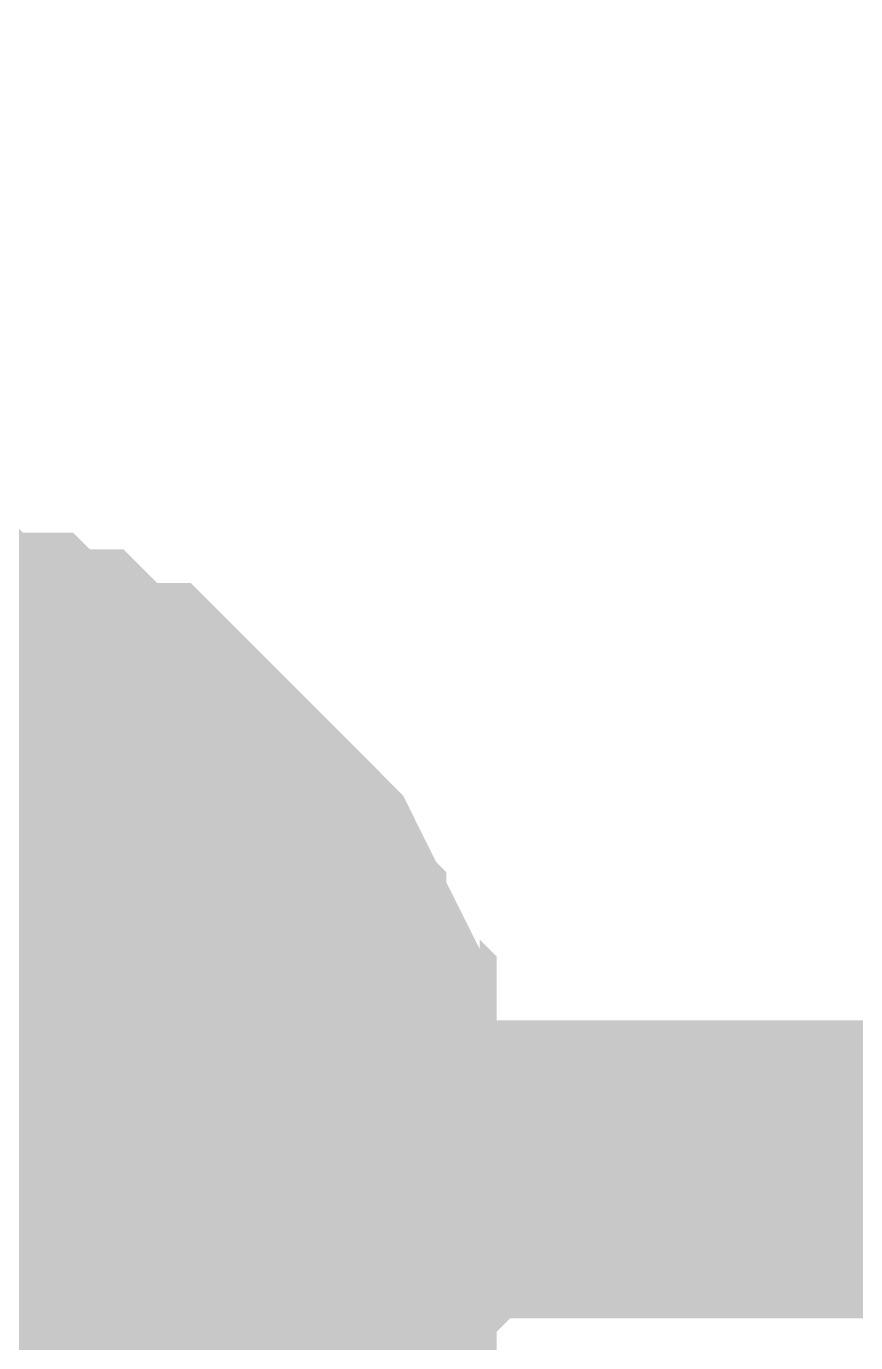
# Model space of a CAD drawing. Header units: inches. Extents: x 0 to 9.5, y -0.01 to 7.51.
# Drawn here: x 5.7064 to 5.7393, y 2.2929 to 2.3451 of the extents above; entities that cross this region are included whole.
import ezdxf

# ---------------------------------------------------------------- set-up
doc = ezdxf.new("R2010")
doc.units = ezdxf.units.IN
doc.header["$MEASUREMENT"] = 0
doc.layers.add('Sheet', color=255, linetype='Continuous')

msp = doc.modelspace()

# ---------------------------------------------------------------- linework, layer by layer
at = {"layer": 'Sheet'}
for points in [[(5.299818, 2.39968, 0.0118, 0.0118, 0), (5.299818, 2.299805, 0.0118, 0.0118, 0), (5.699867, 2.299805, 0.0118, 0.0118, 0), (6.499965, 2.299805, 0.0118, 0.0118, 0), (6.699657, 2.299805, 0.0118, 0.0118, 0), (7.899138, 2.299805, 0.0118, 0.0118, 0), (8.299187, 2.299805, 0.0118, 0.0118, 0), (8.299187, 2.39968, 0.0118, 0.0118, 0)], [(5.699867, 2.31978, 0.0118, 0.0118, 0), (5.701198, 2.31978, 0.0118, 0.0118, 0), (5.701864, 2.31978, 0.0118, 0.0118, 0), (5.703195, 2.31978, 0.0118, 0.0118, 0), (5.703861, 2.319114, 0.0118, 0.0118, 0), (5.705192, 2.319114, 0.0118, 0.0118, 0), (5.705858, 2.319114, 0.0118, 0.0118, 0), (5.706523, 2.318448, 0.0118, 0.0118, 0), (5.707855, 2.318448, 0.0118, 0.0118, 0), (5.70852, 2.317782, 0.0118, 0.0118, 0), (5.709186, 2.317116, 0.0118, 0.0118, 0), (5.710517, 2.317116, 0.0118, 0.0118, 0), (5.711183, 2.316451, 0.0118, 0.0118, 0), (5.711848, 2.315785, 0.0118, 0.0118, 0), (5.712514, 2.315119, 0.0118, 0.0118, 0), (5.71318, 2.314453, 0.0118, 0.0118, 0), (5.713845, 2.313787, 0.0118, 0.0118, 0), (5.714511, 2.313121, 0.0118, 0.0118, 0), (5.715177, 2.312456, 0.0118, 0.0118, 0), (5.715842, 2.31179, 0.0118, 0.0118, 0), (5.716508, 2.311124, 0.0118, 0.0118, 0), (5.717173, 2.309792, 0.0118, 0.0118, 0), (5.717173, 2.309126, 0.0118, 0.0118, 0), (5.717839, 2.308461, 0.0118, 0.0118, 0), (5.718505, 2.307129, 0.0118, 0.0118, 0), (5.718505, 2.306463, 0.0118, 0.0118, 0), (5.71917, 2.305797, 0.0118, 0.0118, 0), (5.71917, 2.304466, 0.0118, 0.0118, 0), (5.71917, 2.3038, 0.0118, 0.0118, 0), (5.719836, 2.302468, 0.0118, 0.0118, 0), (5.719836, 2.301802, 0.0118, 0.0118, 0), (5.719836, 2.300471, 0.0118, 0.0118, 0), (5.719836, 2.299805, 0.0118, 0.0118, 0)], [(5.699867, 2.31978, 0.0118, 0.0118, 0), (5.701198, 2.31978, 0.0118, 0.0118, 0), (5.701864, 2.31978, 0.0118, 0.0118, 0), (5.703195, 2.31978, 0.0118, 0.0118, 0), (5.703861, 2.319114, 0.0118, 0.0118, 0), (5.705192, 2.319114, 0.0118, 0.0118, 0), (5.705858, 2.319114, 0.0118, 0.0118, 0), (5.706523, 2.318448, 0.0118, 0.0118, 0), (5.707855, 2.318448, 0.0118, 0.0118, 0), (5.70852, 2.317782, 0.0118, 0.0118, 0), (5.709186, 2.317116, 0.0118, 0.0118, 0), (5.710517, 2.317116, 0.0118, 0.0118, 0), (5.711183, 2.316451, 0.0118, 0.0118, 0), (5.711848, 2.315785, 0.0118, 0.0118, 0), (5.712514, 2.315119, 0.0118, 0.0118, 0), (5.71318, 2.314453, 0.0118, 0.0118, 0), (5.713845, 2.313787, 0.0118, 0.0118, 0), (5.714511, 2.313121, 0.0118, 0.0118, 0), (5.715177, 2.312456, 0.0118, 0.0118, 0), (5.715842, 2.31179, 0.0118, 0.0118, 0), (5.716508, 2.311124, 0.0118, 0.0118, 0), (5.717173, 2.309792, 0.0118, 0.0118, 0), (5.717173, 2.309126, 0.0118, 0.0118, 0), (5.717839, 2.308461, 0.0118, 0.0118, 0), (5.718505, 2.307129, 0.0118, 0.0118, 0), (5.718505, 2.306463, 0.0118, 0.0118, 0), (5.71917, 2.305797, 0.0118, 0.0118, 0), (5.71917, 2.304466, 0.0118, 0.0118, 0), (5.71917, 2.3038, 0.0118, 0.0118, 0), (5.719836, 2.302468, 0.0118, 0.0118, 0), (5.719836, 2.301802, 0.0118, 0.0118, 0), (5.719836, 2.300471, 0.0118, 0.0118, 0), (5.719836, 2.299805, 0.0118, 0.0118, 0)], [(5.699867, 2.31978, 0.0118, 0.0118, 0), (5.701198, 2.31978, 0.0118, 0.0118, 0), (5.701864, 2.31978, 0.0118, 0.0118, 0), (5.703195, 2.31978, 0.0118, 0.0118, 0), (5.703861, 2.319114, 0.0118, 0.0118, 0), (5.705192, 2.319114, 0.0118, 0.0118, 0), (5.705858, 2.319114, 0.0118, 0.0118, 0), (5.706523, 2.318448, 0.0118, 0.0118, 0), (5.707855, 2.318448, 0.0118, 0.0118, 0), (5.70852, 2.317782, 0.0118, 0.0118, 0), (5.709186, 2.317116, 0.0118, 0.0118, 0), (5.710517, 2.317116, 0.0118, 0.0118, 0), (5.711183, 2.316451, 0.0118, 0.0118, 0), (5.711848, 2.315785, 0.0118, 0.0118, 0), (5.712514, 2.315119, 0.0118, 0.0118, 0), (5.71318, 2.314453, 0.0118, 0.0118, 0), (5.713845, 2.313787, 0.0118, 0.0118, 0), (5.714511, 2.313121, 0.0118, 0.0118, 0), (5.715177, 2.312456, 0.0118, 0.0118, 0), (5.715842, 2.31179, 0.0118, 0.0118, 0), (5.716508, 2.311124, 0.0118, 0.0118, 0), (5.717173, 2.309792, 0.0118, 0.0118, 0), (5.717173, 2.309126, 0.0118, 0.0118, 0), (5.717839, 2.308461, 0.0118, 0.0118, 0), (5.718505, 2.307129, 0.0118, 0.0118, 0), (5.718505, 2.306463, 0.0118, 0.0118, 0), (5.71917, 2.305797, 0.0118, 0.0118, 0), (5.71917, 2.304466, 0.0118, 0.0118, 0), (5.71917, 2.3038, 0.0118, 0.0118, 0), (5.719836, 2.302468, 0.0118, 0.0118, 0), (5.719836, 2.301802, 0.0118, 0.0118, 0), (5.719836, 2.300471, 0.0118, 0.0118, 0), (5.719836, 2.299805, 0.0118, 0.0118, 0)], [(5.699867, 2.31978, 0.0118, 0.0118, 0), (5.701198, 2.31978, 0.0118, 0.0118, 0), (5.701864, 2.31978, 0.0118, 0.0118, 0), (5.703195, 2.31978, 0.0118, 0.0118, 0), (5.703861, 2.319114, 0.0118, 0.0118, 0), (5.705192, 2.319114, 0.0118, 0.0118, 0), (5.705858, 2.319114, 0.0118, 0.0118, 0), (5.706523, 2.318448, 0.0118, 0.0118, 0), (5.707855, 2.318448, 0.0118, 0.0118, 0), (5.70852, 2.317782, 0.0118, 0.0118, 0), (5.709186, 2.317116, 0.0118, 0.0118, 0), (5.710517, 2.317116, 0.0118, 0.0118, 0), (5.711183, 2.316451, 0.0118, 0.0118, 0), (5.711848, 2.315785, 0.0118, 0.0118, 0), (5.712514, 2.315119, 0.0118, 0.0118, 0), (5.71318, 2.314453, 0.0118, 0.0118, 0), (5.713845, 2.313787, 0.0118, 0.0118, 0), (5.714511, 2.313121, 0.0118, 0.0118, 0), (5.715177, 2.312456, 0.0118, 0.0118, 0), (5.715842, 2.31179, 0.0118, 0.0118, 0), (5.716508, 2.311124, 0.0118, 0.0118, 0), (5.717173, 2.309792, 0.0118, 0.0118, 0), (5.717173, 2.309126, 0.0118, 0.0118, 0), (5.717839, 2.308461, 0.0118, 0.0118, 0), (5.718505, 2.307129, 0.0118, 0.0118, 0), (5.718505, 2.306463, 0.0118, 0.0118, 0), (5.71917, 2.305797, 0.0118, 0.0118, 0), (5.71917, 2.304466, 0.0118, 0.0118, 0), (5.71917, 2.3038, 0.0118, 0.0118, 0), (5.719836, 2.302468, 0.0118, 0.0118, 0), (5.719836, 2.301802, 0.0118, 0.0118, 0), (5.719836, 2.300471, 0.0118, 0.0118, 0), (5.719836, 2.299805, 0.0118, 0.0118, 0)], [(5.699867, 2.31978, 0.0118, 0.0118, 0), (5.701198, 2.31978, 0.0118, 0.0118, 0), (5.701864, 2.31978, 0.0118, 0.0118, 0), (5.703195, 2.31978, 0.0118, 0.0118, 0), (5.703861, 2.319114, 0.0118, 0.0118, 0), (5.705192, 2.319114, 0.0118, 0.0118, 0), (5.705858, 2.319114, 0.0118, 0.0118, 0), (5.706523, 2.318448, 0.0118, 0.0118, 0), (5.707855, 2.318448, 0.0118, 0.0118, 0), (5.70852, 2.317782, 0.0118, 0.0118, 0), (5.709186, 2.317116, 0.0118, 0.0118, 0), (5.710517, 2.317116, 0.0118, 0.0118, 0), (5.711183, 2.316451, 0.0118, 0.0118, 0), (5.711848, 2.315785, 0.0118, 0.0118, 0), (5.712514, 2.315119, 0.0118, 0.0118, 0), (5.71318, 2.314453, 0.0118, 0.0118, 0), (5.713845, 2.313787, 0.0118, 0.0118, 0), (5.714511, 2.313121, 0.0118, 0.0118, 0), (5.715177, 2.312456, 0.0118, 0.0118, 0), (5.715842, 2.31179, 0.0118, 0.0118, 0), (5.716508, 2.311124, 0.0118, 0.0118, 0), (5.717173, 2.309792, 0.0118, 0.0118, 0), (5.717173, 2.309126, 0.0118, 0.0118, 0), (5.717839, 2.308461, 0.0118, 0.0118, 0), (5.718505, 2.307129, 0.0118, 0.0118, 0), (5.718505, 2.306463, 0.0118, 0.0118, 0), (5.71917, 2.305797, 0.0118, 0.0118, 0), (5.71917, 2.304466, 0.0118, 0.0118, 0), (5.71917, 2.3038, 0.0118, 0.0118, 0), (5.719836, 2.302468, 0.0118, 0.0118, 0), (5.719836, 2.301802, 0.0118, 0.0118, 0), (5.719836, 2.300471, 0.0118, 0.0118, 0), (5.719836, 2.299805, 0.0118, 0.0118, 0)], [(5.699867, 2.31978, 0.0118, 0.0118, 0), (5.701198, 2.31978, 0.0118, 0.0118, 0), (5.701864, 2.31978, 0.0118, 0.0118, 0), (5.703195, 2.31978, 0.0118, 0.0118, 0), (5.703861, 2.319114, 0.0118, 0.0118, 0), (5.705192, 2.319114, 0.0118, 0.0118, 0), (5.705858, 2.319114, 0.0118, 0.0118, 0), (5.706523, 2.318448, 0.0118, 0.0118, 0), (5.707855, 2.318448, 0.0118, 0.0118, 0), (5.70852, 2.317782, 0.0118, 0.0118, 0), (5.709186, 2.317116, 0.0118, 0.0118, 0), (5.710517, 2.317116, 0.0118, 0.0118, 0), (5.711183, 2.316451, 0.0118, 0.0118, 0), (5.711848, 2.315785, 0.0118, 0.0118, 0), (5.712514, 2.315119, 0.0118, 0.0118, 0), (5.71318, 2.314453, 0.0118, 0.0118, 0), (5.713845, 2.313787, 0.0118, 0.0118, 0), (5.714511, 2.313121, 0.0118, 0.0118, 0), (5.715177, 2.312456, 0.0118, 0.0118, 0), (5.715842, 2.31179, 0.0118, 0.0118, 0), (5.716508, 2.311124, 0.0118, 0.0118, 0), (5.717173, 2.309792, 0.0118, 0.0118, 0), (5.717173, 2.309126, 0.0118, 0.0118, 0), (5.717839, 2.308461, 0.0118, 0.0118, 0), (5.718505, 2.307129, 0.0118, 0.0118, 0), (5.718505, 2.306463, 0.0118, 0.0118, 0), (5.71917, 2.305797, 0.0118, 0.0118, 0), (5.71917, 2.304466, 0.0118, 0.0118, 0), (5.71917, 2.3038, 0.0118, 0.0118, 0), (5.719836, 2.302468, 0.0118, 0.0118, 0), (5.719836, 2.301802, 0.0118, 0.0118, 0), (5.719836, 2.300471, 0.0118, 0.0118, 0), (5.719836, 2.299805, 0.0118, 0.0118, 0)], [(5.703861, 2.319114, 0.0039, 0.0039, 0), (5.705192, 2.319114, 0.0039, 0.0039, 0), (5.705858, 2.319114, 0.0039, 0.0039, 0), (5.706523, 2.318448, 0.0039, 0.0039, 0), (5.707855, 2.318448, 0.0039, 0.0039, 0), (5.70852, 2.317782, 0.0039, 0.0039, 0), (5.709186, 2.317116, 0.0039, 0.0039, 0), (5.710517, 2.317116, 0.0039, 0.0039, 0), (5.711183, 2.316451, 0.0039, 0.0039, 0), (5.711848, 2.315785, 0.0039, 0.0039, 0), (5.712514, 2.315119, 0.0039, 0.0039, 0), (5.71318, 2.314453, 0.0039, 0.0039, 0), (5.713845, 2.313787, 0.0039, 0.0039, 0), (5.714511, 2.313121, 0.0039, 0.0039, 0), (5.715177, 2.312456, 0.0039, 0.0039, 0), (5.715842, 2.31179, 0.0039, 0.0039, 0), (5.716508, 2.311124, 0.0039, 0.0039, 0), (5.717173, 2.309792, 0.0039, 0.0039, 0), (5.717173, 2.309126, 0.0039, 0.0039, 0), (5.717839, 2.308461, 0.0039, 0.0039, 0), (5.718505, 2.307129, 0.0039, 0.0039, 0), (5.718505, 2.306463, 0.0039, 0.0039, 0), (5.71917, 2.305797, 0.0039, 0.0039, 0), (5.71917, 2.304466, 0.0039, 0.0039, 0), (5.71917, 2.3038, 0.0039, 0.0039, 0), (5.719836, 2.302468, 0.0039, 0.0039, 0), (5.719836, 2.301802, 0.0039, 0.0039, 0), (5.719836, 2.300471, 0.0039, 0.0039, 0), (5.719836, 2.299805, 0.0039, 0.0039, 0)], [(5.703861, 2.319114, 0.0039, 0.0039, 0), (5.705192, 2.319114, 0.0039, 0.0039, 0), (5.705858, 2.319114, 0.0039, 0.0039, 0), (5.706523, 2.318448, 0.0039, 0.0039, 0), (5.707855, 2.318448, 0.0039, 0.0039, 0), (5.70852, 2.317782, 0.0039, 0.0039, 0), (5.709186, 2.317116, 0.0039, 0.0039, 0), (5.710517, 2.317116, 0.0039, 0.0039, 0), (5.711183, 2.316451, 0.0039, 0.0039, 0), (5.711848, 2.315785, 0.0039, 0.0039, 0), (5.712514, 2.315119, 0.0039, 0.0039, 0), (5.71318, 2.314453, 0.0039, 0.0039, 0), (5.713845, 2.313787, 0.0039, 0.0039, 0), (5.714511, 2.313121, 0.0039, 0.0039, 0), (5.715177, 2.312456, 0.0039, 0.0039, 0), (5.715842, 2.31179, 0.0039, 0.0039, 0), (5.716508, 2.311124, 0.0039, 0.0039, 0), (5.717173, 2.309792, 0.0039, 0.0039, 0), (5.717173, 2.309126, 0.0039, 0.0039, 0), (5.717839, 2.308461, 0.0039, 0.0039, 0), (5.718505, 2.307129, 0.0039, 0.0039, 0), (5.718505, 2.306463, 0.0039, 0.0039, 0), (5.71917, 2.305797, 0.0039, 0.0039, 0), (5.71917, 2.304466, 0.0039, 0.0039, 0), (5.71917, 2.3038, 0.0039, 0.0039, 0), (5.719836, 2.302468, 0.0039, 0.0039, 0), (5.719836, 2.301802, 0.0039, 0.0039, 0), (5.719836, 2.300471, 0.0039, 0.0039, 0), (5.719836, 2.299805, 0.0039, 0.0039, 0)], [(5.703861, 2.319114, 0.0039, 0.0039, 0), (5.705192, 2.319114, 0.0039, 0.0039, 0), (5.705858, 2.319114, 0.0039, 0.0039, 0), (5.706523, 2.318448, 0.0039, 0.0039, 0), (5.707855, 2.318448, 0.0039, 0.0039, 0), (5.70852, 2.317782, 0.0039, 0.0039, 0), (5.709186, 2.317116, 0.0039, 0.0039, 0), (5.710517, 2.317116, 0.0039, 0.0039, 0), (5.711183, 2.316451, 0.0039, 0.0039, 0), (5.711848, 2.315785, 0.0039, 0.0039, 0), (5.712514, 2.315119, 0.0039, 0.0039, 0), (5.71318, 2.314453, 0.0039, 0.0039, 0), (5.713845, 2.313787, 0.0039, 0.0039, 0), (5.714511, 2.313121, 0.0039, 0.0039, 0), (5.715177, 2.312456, 0.0039, 0.0039, 0), (5.715842, 2.31179, 0.0039, 0.0039, 0), (5.716508, 2.311124, 0.0039, 0.0039, 0), (5.717173, 2.309792, 0.0039, 0.0039, 0), (5.717173, 2.309126, 0.0039, 0.0039, 0), (5.717839, 2.308461, 0.0039, 0.0039, 0), (5.718505, 2.307129, 0.0039, 0.0039, 0), (5.718505, 2.306463, 0.0039, 0.0039, 0), (5.71917, 2.305797, 0.0039, 0.0039, 0), (5.71917, 2.304466, 0.0039, 0.0039, 0), (5.71917, 2.3038, 0.0039, 0.0039, 0), (5.719836, 2.302468, 0.0039, 0.0039, 0), (5.719836, 2.301802, 0.0039, 0.0039, 0), (5.719836, 2.300471, 0.0039, 0.0039, 0), (5.719836, 2.299805, 0.0039, 0.0039, 0)], [(5.703861, 2.319114, 0.0039, 0.0039, 0), (5.705192, 2.319114, 0.0039, 0.0039, 0), (5.705858, 2.319114, 0.0039, 0.0039, 0), (5.706523, 2.318448, 0.0039, 0.0039, 0), (5.707855, 2.318448, 0.0039, 0.0039, 0), (5.70852, 2.317782, 0.0039, 0.0039, 0), (5.709186, 2.317116, 0.0039, 0.0039, 0), (5.710517, 2.317116, 0.0039, 0.0039, 0), (5.711183, 2.316451, 0.0039, 0.0039, 0), (5.711848, 2.315785, 0.0039, 0.0039, 0), (5.712514, 2.315119, 0.0039, 0.0039, 0), (5.71318, 2.314453, 0.0039, 0.0039, 0), (5.713845, 2.313787, 0.0039, 0.0039, 0), (5.714511, 2.313121, 0.0039, 0.0039, 0), (5.715177, 2.312456, 0.0039, 0.0039, 0), (5.715842, 2.31179, 0.0039, 0.0039, 0), (5.716508, 2.311124, 0.0039, 0.0039, 0), (5.717173, 2.309792, 0.0039, 0.0039, 0), (5.717173, 2.309126, 0.0039, 0.0039, 0), (5.717839, 2.308461, 0.0039, 0.0039, 0), (5.718505, 2.307129, 0.0039, 0.0039, 0), (5.718505, 2.306463, 0.0039, 0.0039, 0), (5.71917, 2.305797, 0.0039, 0.0039, 0), (5.71917, 2.304466, 0.0039, 0.0039, 0), (5.71917, 2.3038, 0.0039, 0.0039, 0), (5.719836, 2.302468, 0.0039, 0.0039, 0), (5.719836, 2.301802, 0.0039, 0.0039, 0), (5.719836, 2.300471, 0.0039, 0.0039, 0), (5.719836, 2.299805, 0.0039, 0.0039, 0)], [(5.703861, 2.319114, 0.0039, 0.0039, 0), (5.705192, 2.319114, 0.0039, 0.0039, 0), (5.705858, 2.319114, 0.0039, 0.0039, 0), (5.706523, 2.318448, 0.0039, 0.0039, 0), (5.707855, 2.318448, 0.0039, 0.0039, 0), (5.70852, 2.317782, 0.0039, 0.0039, 0), (5.709186, 2.317116, 0.0039, 0.0039, 0), (5.710517, 2.317116, 0.0039, 0.0039, 0), (5.711183, 2.316451, 0.0039, 0.0039, 0), (5.711848, 2.315785, 0.0039, 0.0039, 0), (5.712514, 2.315119, 0.0039, 0.0039, 0), (5.71318, 2.314453, 0.0039, 0.0039, 0), (5.713845, 2.313787, 0.0039, 0.0039, 0), (5.714511, 2.313121, 0.0039, 0.0039, 0), (5.715177, 2.312456, 0.0039, 0.0039, 0), (5.715842, 2.31179, 0.0039, 0.0039, 0), (5.716508, 2.311124, 0.0039, 0.0039, 0), (5.717173, 2.309792, 0.0039, 0.0039, 0), (5.717173, 2.309126, 0.0039, 0.0039, 0), (5.717839, 2.308461, 0.0039, 0.0039, 0), (5.718505, 2.307129, 0.0039, 0.0039, 0), (5.718505, 2.306463, 0.0039, 0.0039, 0), (5.71917, 2.305797, 0.0039, 0.0039, 0), (5.71917, 2.304466, 0.0039, 0.0039, 0), (5.71917, 2.3038, 0.0039, 0.0039, 0), (5.719836, 2.302468, 0.0039, 0.0039, 0), (5.719836, 2.301802, 0.0039, 0.0039, 0), (5.719836, 2.300471, 0.0039, 0.0039, 0), (5.719836, 2.299805, 0.0039, 0.0039, 0)], [(5.703861, 2.319114, 0.0039, 0.0039, 0), (5.705192, 2.319114, 0.0039, 0.0039, 0), (5.705858, 2.319114, 0.0039, 0.0039, 0), (5.706523, 2.318448, 0.0039, 0.0039, 0), (5.707855, 2.318448, 0.0039, 0.0039, 0), (5.70852, 2.317782, 0.0039, 0.0039, 0), (5.709186, 2.317116, 0.0039, 0.0039, 0), (5.710517, 2.317116, 0.0039, 0.0039, 0), (5.711183, 2.316451, 0.0039, 0.0039, 0), (5.711848, 2.315785, 0.0039, 0.0039, 0), (5.712514, 2.315119, 0.0039, 0.0039, 0), (5.71318, 2.314453, 0.0039, 0.0039, 0), (5.713845, 2.313787, 0.0039, 0.0039, 0), (5.714511, 2.313121, 0.0039, 0.0039, 0), (5.715177, 2.312456, 0.0039, 0.0039, 0), (5.715842, 2.31179, 0.0039, 0.0039, 0), (5.716508, 2.311124, 0.0039, 0.0039, 0), (5.717173, 2.309792, 0.0039, 0.0039, 0), (5.717173, 2.309126, 0.0039, 0.0039, 0), (5.717839, 2.308461, 0.0039, 0.0039, 0), (5.718505, 2.307129, 0.0039, 0.0039, 0), (5.718505, 2.306463, 0.0039, 0.0039, 0), (5.71917, 2.305797, 0.0039, 0.0039, 0), (5.71917, 2.304466, 0.0039, 0.0039, 0), (5.71917, 2.3038, 0.0039, 0.0039, 0), (5.719836, 2.302468, 0.0039, 0.0039, 0), (5.719836, 2.301802, 0.0039, 0.0039, 0), (5.719836, 2.300471, 0.0039, 0.0039, 0), (5.719836, 2.299805, 0.0039, 0.0039, 0)], [(5.719836, 2.299805, 0.0118, 0.0118, 0), (5.719836, 2.298473, 0.0118, 0.0118, 0), (5.719836, 2.297807, 0.0118, 0.0118, 0), (5.719836, 2.296475, 0.0118, 0.0118, 0), (5.71917, 2.29581, 0.0118, 0.0118, 0), (5.71917, 2.294478, 0.0118, 0.0118, 0), (5.71917, 2.293812, 0.0118, 0.0118, 0), (5.718505, 2.293146, 0.0118, 0.0118, 0), (5.718505, 2.291815, 0.0118, 0.0118, 0), (5.717839, 2.291149, 0.0118, 0.0118, 0), (5.717173, 2.290483, 0.0118, 0.0118, 0), (5.717173, 2.289151, 0.0118, 0.0118, 0), (5.716508, 2.288485, 0.0118, 0.0118, 0), (5.715842, 2.28782, 0.0118, 0.0118, 0), (5.715177, 2.287154, 0.0118, 0.0118, 0), (5.714511, 2.286488, 0.0118, 0.0118, 0)], [(5.719836, 2.299805, 0.0118, 0.0118, 0), (5.719836, 2.298473, 0.0118, 0.0118, 0), (5.719836, 2.297807, 0.0118, 0.0118, 0), (5.719836, 2.296475, 0.0118, 0.0118, 0), (5.71917, 2.29581, 0.0118, 0.0118, 0), (5.71917, 2.294478, 0.0118, 0.0118, 0), (5.71917, 2.293812, 0.0118, 0.0118, 0), (5.718505, 2.293146, 0.0118, 0.0118, 0), (5.718505, 2.291815, 0.0118, 0.0118, 0), (5.717839, 2.291149, 0.0118, 0.0118, 0), (5.717173, 2.290483, 0.0118, 0.0118, 0), (5.717173, 2.289151, 0.0118, 0.0118, 0), (5.716508, 2.288485, 0.0118, 0.0118, 0), (5.715842, 2.28782, 0.0118, 0.0118, 0), (5.715177, 2.287154, 0.0118, 0.0118, 0), (5.714511, 2.286488, 0.0118, 0.0118, 0)], [(5.719836, 2.299805, 0.0118, 0.0118, 0), (5.719836, 2.298473, 0.0118, 0.0118, 0), (5.719836, 2.297807, 0.0118, 0.0118, 0), (5.719836, 2.296475, 0.0118, 0.0118, 0), (5.71917, 2.29581, 0.0118, 0.0118, 0), (5.71917, 2.294478, 0.0118, 0.0118, 0), (5.71917, 2.293812, 0.0118, 0.0118, 0), (5.718505, 2.293146, 0.0118, 0.0118, 0), (5.718505, 2.291815, 0.0118, 0.0118, 0), (5.717839, 2.291149, 0.0118, 0.0118, 0), (5.717173, 2.290483, 0.0118, 0.0118, 0), (5.717173, 2.289151, 0.0118, 0.0118, 0), (5.716508, 2.288485, 0.0118, 0.0118, 0), (5.715842, 2.28782, 0.0118, 0.0118, 0), (5.715177, 2.287154, 0.0118, 0.0118, 0), (5.714511, 2.286488, 0.0118, 0.0118, 0)], [(5.719836, 2.299805, 0.0118, 0.0118, 0), (5.719836, 2.298473, 0.0118, 0.0118, 0), (5.719836, 2.297807, 0.0118, 0.0118, 0), (5.719836, 2.296475, 0.0118, 0.0118, 0), (5.71917, 2.29581, 0.0118, 0.0118, 0), (5.71917, 2.294478, 0.0118, 0.0118, 0), (5.71917, 2.293812, 0.0118, 0.0118, 0), (5.718505, 2.293146, 0.0118, 0.0118, 0), (5.718505, 2.291815, 0.0118, 0.0118, 0), (5.717839, 2.291149, 0.0118, 0.0118, 0), (5.717173, 2.290483, 0.0118, 0.0118, 0), (5.717173, 2.289151, 0.0118, 0.0118, 0), (5.716508, 2.288485, 0.0118, 0.0118, 0), (5.715842, 2.28782, 0.0118, 0.0118, 0), (5.715177, 2.287154, 0.0118, 0.0118, 0), (5.714511, 2.286488, 0.0118, 0.0118, 0)], [(5.719836, 2.299805, 0.0118, 0.0118, 0), (5.719836, 2.298473, 0.0118, 0.0118, 0), (5.719836, 2.297807, 0.0118, 0.0118, 0), (5.719836, 2.296475, 0.0118, 0.0118, 0), (5.71917, 2.29581, 0.0118, 0.0118, 0), (5.71917, 2.294478, 0.0118, 0.0118, 0), (5.71917, 2.293812, 0.0118, 0.0118, 0), (5.718505, 2.293146, 0.0118, 0.0118, 0), (5.718505, 2.291815, 0.0118, 0.0118, 0), (5.717839, 2.291149, 0.0118, 0.0118, 0), (5.717173, 2.290483, 0.0118, 0.0118, 0), (5.717173, 2.289151, 0.0118, 0.0118, 0), (5.716508, 2.288485, 0.0118, 0.0118, 0), (5.715842, 2.28782, 0.0118, 0.0118, 0), (5.715177, 2.287154, 0.0118, 0.0118, 0), (5.714511, 2.286488, 0.0118, 0.0118, 0)], [(5.719836, 2.299805, 0.0118, 0.0118, 0), (5.719836, 2.298473, 0.0118, 0.0118, 0), (5.719836, 2.297807, 0.0118, 0.0118, 0), (5.719836, 2.296475, 0.0118, 0.0118, 0), (5.71917, 2.29581, 0.0118, 0.0118, 0), (5.71917, 2.294478, 0.0118, 0.0118, 0), (5.71917, 2.293812, 0.0118, 0.0118, 0), (5.718505, 2.293146, 0.0118, 0.0118, 0), (5.718505, 2.291815, 0.0118, 0.0118, 0), (5.717839, 2.291149, 0.0118, 0.0118, 0), (5.717173, 2.290483, 0.0118, 0.0118, 0), (5.717173, 2.289151, 0.0118, 0.0118, 0), (5.716508, 2.288485, 0.0118, 0.0118, 0), (5.715842, 2.28782, 0.0118, 0.0118, 0), (5.715177, 2.287154, 0.0118, 0.0118, 0), (5.714511, 2.286488, 0.0118, 0.0118, 0)], [(5.719836, 2.299805, 0.0118, 0.0118, 0), (5.719836, 2.299805, 0.0118, 0.0118, 0), (5.719836, 2.299805, 0.0118, 0.0118, 0), (5.719836, 2.299805, 0.0118, 0.0118, 0), (5.719836, 2.299805, 0.0118, 0.0118, 0), (5.719836, 2.299805, 0.0118, 0.0118, 0), (5.719836, 2.299805, 0.0118, 0.0118, 0), (5.719836, 2.299805, 0.0118, 0.0118, 0), (5.719836, 2.299805, 0.0118, 0.0118, 0), (5.719836, 2.299805, 0.0118, 0.0118, 0), (5.719836, 2.299805, 0.0118, 0.0118, 0), (5.719836, 2.299805, 0.0118, 0.0118, 0), (5.719836, 2.299805, 0.0118, 0.0118, 0), (5.719836, 2.299805, 0.0118, 0.0118, 0), (5.719836, 2.299805, 0.0118, 0.0118, 0), (5.719836, 2.299805, 0.0118, 0.0118, 0), (5.719836, 2.299805, 0.0118, 0.0118, 0), (5.719836, 2.299805, 0.0118, 0.0118, 0), (5.719836, 2.299805, 0.0118, 0.0118, 0), (5.719836, 2.299805, 0.0118, 0.0118, 0), (5.719836, 2.299805, 0.0118, 0.0118, 0), (5.719836, 2.299805, 0.0118, 0.0118, 0), (5.719836, 2.299805, 0.0118, 0.0118, 0), (5.719836, 2.299805, 0.0118, 0.0118, 0), (5.719836, 2.299805, 0.0118, 0.0118, 0), (5.719836, 2.299805, 0.0118, 0.0118, 0), (5.719836, 2.299805, 0.0118, 0.0118, 0), (5.719836, 2.299805, 0.0118, 0.0118, 0), (5.719836, 2.299805, 0.0118, 0.0118, 0), (5.719836, 2.299805, 0.0118, 0.0118, 0), (5.719836, 2.299805, 0.0118, 0.0118, 0), (5.719836, 2.299805, 0.0118, 0.0118, 0), (5.719836, 2.299805, 0.0118, 0.0118, 0)], [(5.719836, 2.299805, 0.0118, 0.0118, 0), (5.719836, 2.299805, 0.0118, 0.0118, 0)], [(5.719836, 2.299805, 0.0118, 0.0118, 0), (5.719836, 2.299805, 0.0118, 0.0118, 0), (5.719836, 2.299805, 0.0118, 0.0118, 0), (5.719836, 2.299805, 0.0118, 0.0118, 0), (5.719836, 2.299805, 0.0118, 0.0118, 0), (5.719836, 2.299805, 0.0118, 0.0118, 0), (5.719836, 2.299805, 0.0118, 0.0118, 0), (5.719836, 2.299805, 0.0118, 0.0118, 0), (5.719836, 2.299805, 0.0118, 0.0118, 0), (5.719836, 2.299805, 0.0118, 0.0118, 0), (5.719836, 2.299805, 0.0118, 0.0118, 0), (5.719836, 2.299805, 0.0118, 0.0118, 0), (5.719836, 2.299805, 0.0118, 0.0118, 0), (5.719836, 2.299805, 0.0118, 0.0118, 0), (5.719836, 2.299805, 0.0118, 0.0118, 0), (5.719836, 2.299805, 0.0118, 0.0118, 0), (5.719836, 2.299805, 0.0118, 0.0118, 0), (5.719836, 2.299805, 0.0118, 0.0118, 0), (5.719836, 2.299805, 0.0118, 0.0118, 0), (5.719836, 2.299805, 0.0118, 0.0118, 0), (5.719836, 2.299805, 0.0118, 0.0118, 0), (5.719836, 2.299805, 0.0118, 0.0118, 0), (5.719836, 2.299805, 0.0118, 0.0118, 0), (5.719836, 2.299805, 0.0118, 0.0118, 0), (5.719836, 2.299805, 0.0118, 0.0118, 0), (5.719836, 2.299805, 0.0118, 0.0118, 0), (5.719836, 2.299805, 0.0118, 0.0118, 0), (5.719836, 2.299805, 0.0118, 0.0118, 0), (5.719836, 2.299805, 0.0118, 0.0118, 0), (5.719836, 2.299805, 0.0118, 0.0118, 0), (5.719836, 2.299805, 0.0118, 0.0118, 0), (5.719836, 2.299805, 0.0118, 0.0118, 0), (5.719836, 2.299805, 0.0118, 0.0118, 0)], [(5.719836, 2.299805, 0.0118, 0.0118, 0), (5.719836, 2.299805, 0.0118, 0.0118, 0)], [(5.719836, 2.299805, 0.0118, 0.0118, 0), (5.719836, 2.299805, 0.0118, 0.0118, 0), (5.719836, 2.299805, 0.0118, 0.0118, 0), (5.719836, 2.299805, 0.0118, 0.0118, 0), (5.719836, 2.299805, 0.0118, 0.0118, 0), (5.719836, 2.299805, 0.0118, 0.0118, 0), (5.719836, 2.299805, 0.0118, 0.0118, 0), (5.719836, 2.299805, 0.0118, 0.0118, 0), (5.719836, 2.299805, 0.0118, 0.0118, 0), (5.719836, 2.299805, 0.0118, 0.0118, 0), (5.719836, 2.299805, 0.0118, 0.0118, 0), (5.719836, 2.299805, 0.0118, 0.0118, 0), (5.719836, 2.299805, 0.0118, 0.0118, 0), (5.719836, 2.299805, 0.0118, 0.0118, 0), (5.719836, 2.299805, 0.0118, 0.0118, 0), (5.719836, 2.299805, 0.0118, 0.0118, 0), (5.719836, 2.299805, 0.0118, 0.0118, 0), (5.719836, 2.299805, 0.0118, 0.0118, 0), (5.719836, 2.299805, 0.0118, 0.0118, 0), (5.719836, 2.299805, 0.0118, 0.0118, 0), (5.719836, 2.299805, 0.0118, 0.0118, 0), (5.719836, 2.299805, 0.0118, 0.0118, 0), (5.719836, 2.299805, 0.0118, 0.0118, 0), (5.719836, 2.299805, 0.0118, 0.0118, 0), (5.719836, 2.299805, 0.0118, 0.0118, 0), (5.719836, 2.299805, 0.0118, 0.0118, 0), (5.719836, 2.299805, 0.0118, 0.0118, 0), (5.719836, 2.299805, 0.0118, 0.0118, 0), (5.719836, 2.299805, 0.0118, 0.0118, 0), (5.719836, 2.299805, 0.0118, 0.0118, 0), (5.719836, 2.299805, 0.0118, 0.0118, 0), (5.719836, 2.299805, 0.0118, 0.0118, 0), (5.719836, 2.299805, 0.0118, 0.0118, 0)], [(5.719836, 2.299805, 0.0118, 0.0118, 0), (5.719836, 2.299805, 0.0118, 0.0118, 0)], [(5.719836, 2.299805, 0.0118, 0.0118, 0), (5.719836, 2.299805, 0.0118, 0.0118, 0), (5.719836, 2.299805, 0.0118, 0.0118, 0), (5.719836, 2.299805, 0.0118, 0.0118, 0), (5.719836, 2.299805, 0.0118, 0.0118, 0), (5.719836, 2.299805, 0.0118, 0.0118, 0), (5.719836, 2.299805, 0.0118, 0.0118, 0), (5.719836, 2.299805, 0.0118, 0.0118, 0), (5.719836, 2.299805, 0.0118, 0.0118, 0), (5.719836, 2.299805, 0.0118, 0.0118, 0), (5.719836, 2.299805, 0.0118, 0.0118, 0), (5.719836, 2.299805, 0.0118, 0.0118, 0), (5.719836, 2.299805, 0.0118, 0.0118, 0), (5.719836, 2.299805, 0.0118, 0.0118, 0), (5.719836, 2.299805, 0.0118, 0.0118, 0), (5.719836, 2.299805, 0.0118, 0.0118, 0), (5.719836, 2.299805, 0.0118, 0.0118, 0), (5.719836, 2.299805, 0.0118, 0.0118, 0), (5.719836, 2.299805, 0.0118, 0.0118, 0), (5.719836, 2.299805, 0.0118, 0.0118, 0), (5.719836, 2.299805, 0.0118, 0.0118, 0), (5.719836, 2.299805, 0.0118, 0.0118, 0), (5.719836, 2.299805, 0.0118, 0.0118, 0), (5.719836, 2.299805, 0.0118, 0.0118, 0), (5.719836, 2.299805, 0.0118, 0.0118, 0), (5.719836, 2.299805, 0.0118, 0.0118, 0), (5.719836, 2.299805, 0.0118, 0.0118, 0), (5.719836, 2.299805, 0.0118, 0.0118, 0), (5.719836, 2.299805, 0.0118, 0.0118, 0), (5.719836, 2.299805, 0.0118, 0.0118, 0), (5.719836, 2.299805, 0.0118, 0.0118, 0), (5.719836, 2.299805, 0.0118, 0.0118, 0), (5.719836, 2.299805, 0.0118, 0.0118, 0)], [(5.719836, 2.299805, 0.0118, 0.0118, 0), (5.719836, 2.299805, 0.0118, 0.0118, 0)], [(5.719836, 2.299805, 0.0118, 0.0118, 0), (5.719836, 2.299805, 0.0118, 0.0118, 0), (5.719836, 2.299805, 0.0118, 0.0118, 0), (5.719836, 2.299805, 0.0118, 0.0118, 0), (5.719836, 2.299805, 0.0118, 0.0118, 0), (5.719836, 2.299805, 0.0118, 0.0118, 0), (5.719836, 2.299805, 0.0118, 0.0118, 0), (5.719836, 2.299805, 0.0118, 0.0118, 0), (5.719836, 2.299805, 0.0118, 0.0118, 0), (5.719836, 2.299805, 0.0118, 0.0118, 0), (5.719836, 2.299805, 0.0118, 0.0118, 0), (5.719836, 2.299805, 0.0118, 0.0118, 0), (5.719836, 2.299805, 0.0118, 0.0118, 0), (5.719836, 2.299805, 0.0118, 0.0118, 0), (5.719836, 2.299805, 0.0118, 0.0118, 0), (5.719836, 2.299805, 0.0118, 0.0118, 0), (5.719836, 2.299805, 0.0118, 0.0118, 0), (5.719836, 2.299805, 0.0118, 0.0118, 0), (5.719836, 2.299805, 0.0118, 0.0118, 0), (5.719836, 2.299805, 0.0118, 0.0118, 0), (5.719836, 2.299805, 0.0118, 0.0118, 0), (5.719836, 2.299805, 0.0118, 0.0118, 0), (5.719836, 2.299805, 0.0118, 0.0118, 0), (5.719836, 2.299805, 0.0118, 0.0118, 0), (5.719836, 2.299805, 0.0118, 0.0118, 0), (5.719836, 2.299805, 0.0118, 0.0118, 0), (5.719836, 2.299805, 0.0118, 0.0118, 0), (5.719836, 2.299805, 0.0118, 0.0118, 0), (5.719836, 2.299805, 0.0118, 0.0118, 0), (5.719836, 2.299805, 0.0118, 0.0118, 0), (5.719836, 2.299805, 0.0118, 0.0118, 0), (5.719836, 2.299805, 0.0118, 0.0118, 0), (5.719836, 2.299805, 0.0118, 0.0118, 0)], [(5.719836, 2.299805, 0.0118, 0.0118, 0), (5.719836, 2.299805, 0.0118, 0.0118, 0)], [(5.719836, 2.299805, 0.0118, 0.0118, 0), (5.719836, 2.299805, 0.0118, 0.0118, 0), (5.719836, 2.299805, 0.0118, 0.0118, 0), (5.719836, 2.299805, 0.0118, 0.0118, 0), (5.719836, 2.299805, 0.0118, 0.0118, 0), (5.719836, 2.299805, 0.0118, 0.0118, 0), (5.719836, 2.299805, 0.0118, 0.0118, 0), (5.719836, 2.299805, 0.0118, 0.0118, 0), (5.719836, 2.299805, 0.0118, 0.0118, 0), (5.719836, 2.299805, 0.0118, 0.0118, 0), (5.719836, 2.299805, 0.0118, 0.0118, 0), (5.719836, 2.299805, 0.0118, 0.0118, 0), (5.719836, 2.299805, 0.0118, 0.0118, 0), (5.719836, 2.299805, 0.0118, 0.0118, 0), (5.719836, 2.299805, 0.0118, 0.0118, 0), (5.719836, 2.299805, 0.0118, 0.0118, 0), (5.719836, 2.299805, 0.0118, 0.0118, 0), (5.719836, 2.299805, 0.0118, 0.0118, 0), (5.719836, 2.299805, 0.0118, 0.0118, 0), (5.719836, 2.299805, 0.0118, 0.0118, 0), (5.719836, 2.299805, 0.0118, 0.0118, 0), (5.719836, 2.299805, 0.0118, 0.0118, 0), (5.719836, 2.299805, 0.0118, 0.0118, 0), (5.719836, 2.299805, 0.0118, 0.0118, 0), (5.719836, 2.299805, 0.0118, 0.0118, 0), (5.719836, 2.299805, 0.0118, 0.0118, 0), (5.719836, 2.299805, 0.0118, 0.0118, 0), (5.719836, 2.299805, 0.0118, 0.0118, 0), (5.719836, 2.299805, 0.0118, 0.0118, 0), (5.719836, 2.299805, 0.0118, 0.0118, 0), (5.719836, 2.299805, 0.0118, 0.0118, 0), (5.719836, 2.299805, 0.0118, 0.0118, 0), (5.719836, 2.299805, 0.0118, 0.0118, 0)], [(5.719836, 2.299805, 0.0118, 0.0118, 0), (5.719836, 2.299805, 0.0118, 0.0118, 0)], [(5.719836, 2.299805, 0.0039, 0.0039, 0), (5.719836, 2.298473, 0.0039, 0.0039, 0), (5.719836, 2.297807, 0.0039, 0.0039, 0), (5.719836, 2.296475, 0.0039, 0.0039, 0), (5.71917, 2.29581, 0.0039, 0.0039, 0), (5.71917, 2.294478, 0.0039, 0.0039, 0), (5.71917, 2.293812, 0.0039, 0.0039, 0), (5.718505, 2.293146, 0.0039, 0.0039, 0), (5.718505, 2.291815, 0.0039, 0.0039, 0), (5.717839, 2.291149, 0.0039, 0.0039, 0), (5.717173, 2.290483, 0.0039, 0.0039, 0)], [(5.719836, 2.299805, 0.0039, 0.0039, 0), (5.719836, 2.298473, 0.0039, 0.0039, 0), (5.719836, 2.297807, 0.0039, 0.0039, 0), (5.719836, 2.296475, 0.0039, 0.0039, 0), (5.71917, 2.29581, 0.0039, 0.0039, 0), (5.71917, 2.294478, 0.0039, 0.0039, 0), (5.71917, 2.293812, 0.0039, 0.0039, 0), (5.718505, 2.293146, 0.0039, 0.0039, 0), (5.718505, 2.291815, 0.0039, 0.0039, 0), (5.717839, 2.291149, 0.0039, 0.0039, 0), (5.717173, 2.290483, 0.0039, 0.0039, 0)], [(5.719836, 2.299805, 0.0039, 0.0039, 0), (5.719836, 2.298473, 0.0039, 0.0039, 0), (5.719836, 2.297807, 0.0039, 0.0039, 0), (5.719836, 2.296475, 0.0039, 0.0039, 0), (5.71917, 2.29581, 0.0039, 0.0039, 0), (5.71917, 2.294478, 0.0039, 0.0039, 0), (5.71917, 2.293812, 0.0039, 0.0039, 0), (5.718505, 2.293146, 0.0039, 0.0039, 0), (5.718505, 2.291815, 0.0039, 0.0039, 0), (5.717839, 2.291149, 0.0039, 0.0039, 0), (5.717173, 2.290483, 0.0039, 0.0039, 0)], [(5.719836, 2.299805, 0.0039, 0.0039, 0), (5.719836, 2.298473, 0.0039, 0.0039, 0), (5.719836, 2.297807, 0.0039, 0.0039, 0), (5.719836, 2.296475, 0.0039, 0.0039, 0), (5.71917, 2.29581, 0.0039, 0.0039, 0), (5.71917, 2.294478, 0.0039, 0.0039, 0), (5.71917, 2.293812, 0.0039, 0.0039, 0), (5.718505, 2.293146, 0.0039, 0.0039, 0), (5.718505, 2.291815, 0.0039, 0.0039, 0), (5.717839, 2.291149, 0.0039, 0.0039, 0), (5.717173, 2.290483, 0.0039, 0.0039, 0)], [(5.719836, 2.299805, 0.0039, 0.0039, 0), (5.719836, 2.298473, 0.0039, 0.0039, 0), (5.719836, 2.297807, 0.0039, 0.0039, 0), (5.719836, 2.296475, 0.0039, 0.0039, 0), (5.71917, 2.29581, 0.0039, 0.0039, 0), (5.71917, 2.294478, 0.0039, 0.0039, 0), (5.71917, 2.293812, 0.0039, 0.0039, 0), (5.718505, 2.293146, 0.0039, 0.0039, 0), (5.718505, 2.291815, 0.0039, 0.0039, 0), (5.717839, 2.291149, 0.0039, 0.0039, 0), (5.717173, 2.290483, 0.0039, 0.0039, 0)], [(5.719836, 2.299805, 0.0039, 0.0039, 0), (5.719836, 2.298473, 0.0039, 0.0039, 0), (5.719836, 2.297807, 0.0039, 0.0039, 0), (5.719836, 2.296475, 0.0039, 0.0039, 0), (5.71917, 2.29581, 0.0039, 0.0039, 0), (5.71917, 2.294478, 0.0039, 0.0039, 0), (5.71917, 2.293812, 0.0039, 0.0039, 0), (5.718505, 2.293146, 0.0039, 0.0039, 0), (5.718505, 2.291815, 0.0039, 0.0039, 0), (5.717839, 2.291149, 0.0039, 0.0039, 0), (5.717173, 2.290483, 0.0039, 0.0039, 0)], [(5.719836, 2.299805, 0.0039, 0.0039, 0), (5.719836, 2.299805, 0.0039, 0.0039, 0), (5.719836, 2.299805, 0.0039, 0.0039, 0), (5.719836, 2.299805, 0.0039, 0.0039, 0), (5.719836, 2.299805, 0.0039, 0.0039, 0), (5.719836, 2.299805, 0.0039, 0.0039, 0), (5.719836, 2.299805, 0.0039, 0.0039, 0), (5.719836, 2.299805, 0.0039, 0.0039, 0), (5.719836, 2.299805, 0.0039, 0.0039, 0), (5.719836, 2.299805, 0.0039, 0.0039, 0), (5.719836, 2.299805, 0.0039, 0.0039, 0), (5.719836, 2.299805, 0.0039, 0.0039, 0), (5.719836, 2.299805, 0.0039, 0.0039, 0), (5.719836, 2.299805, 0.0039, 0.0039, 0), (5.719836, 2.299805, 0.0039, 0.0039, 0), (5.719836, 2.299805, 0.0039, 0.0039, 0), (5.719836, 2.299805, 0.0039, 0.0039, 0), (5.719836, 2.299805, 0.0039, 0.0039, 0), (5.719836, 2.299805, 0.0039, 0.0039, 0), (5.719836, 2.299805, 0.0039, 0.0039, 0), (5.719836, 2.299805, 0.0039, 0.0039, 0), (5.719836, 2.299805, 0.0039, 0.0039, 0), (5.719836, 2.299805, 0.0039, 0.0039, 0), (5.719836, 2.299805, 0.0039, 0.0039, 0), (5.719836, 2.299805, 0.0039, 0.0039, 0), (5.719836, 2.299805, 0.0039, 0.0039, 0), (5.719836, 2.299805, 0.0039, 0.0039, 0), (5.719836, 2.299805, 0.0039, 0.0039, 0), (5.719836, 2.299805, 0.0039, 0.0039, 0), (5.719836, 2.299805, 0.0039, 0.0039, 0), (5.719836, 2.299805, 0.0039, 0.0039, 0), (5.719836, 2.299805, 0.0039, 0.0039, 0), (5.719836, 2.299805, 0.0039, 0.0039, 0)], [(5.719836, 2.299805, 0.0039, 0.0039, 0), (5.719836, 2.299805, 0.0039, 0.0039, 0)], [(5.719836, 2.299805, 0.0039, 0.0039, 0), (5.719836, 2.299805, 0.0039, 0.0039, 0), (5.719836, 2.299805, 0.0039, 0.0039, 0), (5.719836, 2.299805, 0.0039, 0.0039, 0), (5.719836, 2.299805, 0.0039, 0.0039, 0), (5.719836, 2.299805, 0.0039, 0.0039, 0), (5.719836, 2.299805, 0.0039, 0.0039, 0), (5.719836, 2.299805, 0.0039, 0.0039, 0), (5.719836, 2.299805, 0.0039, 0.0039, 0), (5.719836, 2.299805, 0.0039, 0.0039, 0), (5.719836, 2.299805, 0.0039, 0.0039, 0), (5.719836, 2.299805, 0.0039, 0.0039, 0), (5.719836, 2.299805, 0.0039, 0.0039, 0), (5.719836, 2.299805, 0.0039, 0.0039, 0), (5.719836, 2.299805, 0.0039, 0.0039, 0), (5.719836, 2.299805, 0.0039, 0.0039, 0), (5.719836, 2.299805, 0.0039, 0.0039, 0), (5.719836, 2.299805, 0.0039, 0.0039, 0), (5.719836, 2.299805, 0.0039, 0.0039, 0), (5.719836, 2.299805, 0.0039, 0.0039, 0), (5.719836, 2.299805, 0.0039, 0.0039, 0), (5.719836, 2.299805, 0.0039, 0.0039, 0), (5.719836, 2.299805, 0.0039, 0.0039, 0), (5.719836, 2.299805, 0.0039, 0.0039, 0), (5.719836, 2.299805, 0.0039, 0.0039, 0), (5.719836, 2.299805, 0.0039, 0.0039, 0), (5.719836, 2.299805, 0.0039, 0.0039, 0), (5.719836, 2.299805, 0.0039, 0.0039, 0), (5.719836, 2.299805, 0.0039, 0.0039, 0), (5.719836, 2.299805, 0.0039, 0.0039, 0), (5.719836, 2.299805, 0.0039, 0.0039, 0), (5.719836, 2.299805, 0.0039, 0.0039, 0), (5.719836, 2.299805, 0.0039, 0.0039, 0)], [(5.719836, 2.299805, 0.0039, 0.0039, 0), (5.719836, 2.299805, 0.0039, 0.0039, 0)], [(5.719836, 2.299805, 0.0039, 0.0039, 0), (5.719836, 2.299805, 0.0039, 0.0039, 0), (5.719836, 2.299805, 0.0039, 0.0039, 0), (5.719836, 2.299805, 0.0039, 0.0039, 0), (5.719836, 2.299805, 0.0039, 0.0039, 0), (5.719836, 2.299805, 0.0039, 0.0039, 0), (5.719836, 2.299805, 0.0039, 0.0039, 0), (5.719836, 2.299805, 0.0039, 0.0039, 0), (5.719836, 2.299805, 0.0039, 0.0039, 0), (5.719836, 2.299805, 0.0039, 0.0039, 0), (5.719836, 2.299805, 0.0039, 0.0039, 0), (5.719836, 2.299805, 0.0039, 0.0039, 0), (5.719836, 2.299805, 0.0039, 0.0039, 0), (5.719836, 2.299805, 0.0039, 0.0039, 0), (5.719836, 2.299805, 0.0039, 0.0039, 0), (5.719836, 2.299805, 0.0039, 0.0039, 0), (5.719836, 2.299805, 0.0039, 0.0039, 0), (5.719836, 2.299805, 0.0039, 0.0039, 0), (5.719836, 2.299805, 0.0039, 0.0039, 0), (5.719836, 2.299805, 0.0039, 0.0039, 0), (5.719836, 2.299805, 0.0039, 0.0039, 0), (5.719836, 2.299805, 0.0039, 0.0039, 0), (5.719836, 2.299805, 0.0039, 0.0039, 0), (5.719836, 2.299805, 0.0039, 0.0039, 0), (5.719836, 2.299805, 0.0039, 0.0039, 0), (5.719836, 2.299805, 0.0039, 0.0039, 0), (5.719836, 2.299805, 0.0039, 0.0039, 0), (5.719836, 2.299805, 0.0039, 0.0039, 0), (5.719836, 2.299805, 0.0039, 0.0039, 0), (5.719836, 2.299805, 0.0039, 0.0039, 0), (5.719836, 2.299805, 0.0039, 0.0039, 0), (5.719836, 2.299805, 0.0039, 0.0039, 0), (5.719836, 2.299805, 0.0039, 0.0039, 0)], [(5.719836, 2.299805, 0.0039, 0.0039, 0), (5.719836, 2.299805, 0.0039, 0.0039, 0)], [(5.719836, 2.299805, 0.0039, 0.0039, 0), (5.719836, 2.299805, 0.0039, 0.0039, 0), (5.719836, 2.299805, 0.0039, 0.0039, 0), (5.719836, 2.299805, 0.0039, 0.0039, 0), (5.719836, 2.299805, 0.0039, 0.0039, 0), (5.719836, 2.299805, 0.0039, 0.0039, 0), (5.719836, 2.299805, 0.0039, 0.0039, 0), (5.719836, 2.299805, 0.0039, 0.0039, 0), (5.719836, 2.299805, 0.0039, 0.0039, 0), (5.719836, 2.299805, 0.0039, 0.0039, 0), (5.719836, 2.299805, 0.0039, 0.0039, 0), (5.719836, 2.299805, 0.0039, 0.0039, 0), (5.719836, 2.299805, 0.0039, 0.0039, 0), (5.719836, 2.299805, 0.0039, 0.0039, 0), (5.719836, 2.299805, 0.0039, 0.0039, 0), (5.719836, 2.299805, 0.0039, 0.0039, 0), (5.719836, 2.299805, 0.0039, 0.0039, 0), (5.719836, 2.299805, 0.0039, 0.0039, 0), (5.719836, 2.299805, 0.0039, 0.0039, 0), (5.719836, 2.299805, 0.0039, 0.0039, 0), (5.719836, 2.299805, 0.0039, 0.0039, 0), (5.719836, 2.299805, 0.0039, 0.0039, 0), (5.719836, 2.299805, 0.0039, 0.0039, 0), (5.719836, 2.299805, 0.0039, 0.0039, 0), (5.719836, 2.299805, 0.0039, 0.0039, 0), (5.719836, 2.299805, 0.0039, 0.0039, 0), (5.719836, 2.299805, 0.0039, 0.0039, 0), (5.719836, 2.299805, 0.0039, 0.0039, 0), (5.719836, 2.299805, 0.0039, 0.0039, 0), (5.719836, 2.299805, 0.0039, 0.0039, 0), (5.719836, 2.299805, 0.0039, 0.0039, 0), (5.719836, 2.299805, 0.0039, 0.0039, 0), (5.719836, 2.299805, 0.0039, 0.0039, 0)], [(5.719836, 2.299805, 0.0039, 0.0039, 0), (5.719836, 2.299805, 0.0039, 0.0039, 0)], [(5.719836, 2.299805, 0.0039, 0.0039, 0), (5.719836, 2.299805, 0.0039, 0.0039, 0), (5.719836, 2.299805, 0.0039, 0.0039, 0), (5.719836, 2.299805, 0.0039, 0.0039, 0), (5.719836, 2.299805, 0.0039, 0.0039, 0), (5.719836, 2.299805, 0.0039, 0.0039, 0), (5.719836, 2.299805, 0.0039, 0.0039, 0), (5.719836, 2.299805, 0.0039, 0.0039, 0), (5.719836, 2.299805, 0.0039, 0.0039, 0), (5.719836, 2.299805, 0.0039, 0.0039, 0), (5.719836, 2.299805, 0.0039, 0.0039, 0), (5.719836, 2.299805, 0.0039, 0.0039, 0), (5.719836, 2.299805, 0.0039, 0.0039, 0), (5.719836, 2.299805, 0.0039, 0.0039, 0), (5.719836, 2.299805, 0.0039, 0.0039, 0), (5.719836, 2.299805, 0.0039, 0.0039, 0), (5.719836, 2.299805, 0.0039, 0.0039, 0), (5.719836, 2.299805, 0.0039, 0.0039, 0), (5.719836, 2.299805, 0.0039, 0.0039, 0), (5.719836, 2.299805, 0.0039, 0.0039, 0), (5.719836, 2.299805, 0.0039, 0.0039, 0), (5.719836, 2.299805, 0.0039, 0.0039, 0), (5.719836, 2.299805, 0.0039, 0.0039, 0), (5.719836, 2.299805, 0.0039, 0.0039, 0), (5.719836, 2.299805, 0.0039, 0.0039, 0), (5.719836, 2.299805, 0.0039, 0.0039, 0), (5.719836, 2.299805, 0.0039, 0.0039, 0), (5.719836, 2.299805, 0.0039, 0.0039, 0), (5.719836, 2.299805, 0.0039, 0.0039, 0), (5.719836, 2.299805, 0.0039, 0.0039, 0), (5.719836, 2.299805, 0.0039, 0.0039, 0), (5.719836, 2.299805, 0.0039, 0.0039, 0), (5.719836, 2.299805, 0.0039, 0.0039, 0)], [(5.719836, 2.299805, 0.0039, 0.0039, 0), (5.719836, 2.299805, 0.0039, 0.0039, 0)], [(5.719836, 2.299805, 0.0039, 0.0039, 0), (5.719836, 2.299805, 0.0039, 0.0039, 0), (5.719836, 2.299805, 0.0039, 0.0039, 0), (5.719836, 2.299805, 0.0039, 0.0039, 0), (5.719836, 2.299805, 0.0039, 0.0039, 0), (5.719836, 2.299805, 0.0039, 0.0039, 0), (5.719836, 2.299805, 0.0039, 0.0039, 0), (5.719836, 2.299805, 0.0039, 0.0039, 0), (5.719836, 2.299805, 0.0039, 0.0039, 0), (5.719836, 2.299805, 0.0039, 0.0039, 0), (5.719836, 2.299805, 0.0039, 0.0039, 0), (5.719836, 2.299805, 0.0039, 0.0039, 0), (5.719836, 2.299805, 0.0039, 0.0039, 0), (5.719836, 2.299805, 0.0039, 0.0039, 0), (5.719836, 2.299805, 0.0039, 0.0039, 0), (5.719836, 2.299805, 0.0039, 0.0039, 0), (5.719836, 2.299805, 0.0039, 0.0039, 0), (5.719836, 2.299805, 0.0039, 0.0039, 0), (5.719836, 2.299805, 0.0039, 0.0039, 0), (5.719836, 2.299805, 0.0039, 0.0039, 0), (5.719836, 2.299805, 0.0039, 0.0039, 0), (5.719836, 2.299805, 0.0039, 0.0039, 0), (5.719836, 2.299805, 0.0039, 0.0039, 0), (5.719836, 2.299805, 0.0039, 0.0039, 0), (5.719836, 2.299805, 0.0039, 0.0039, 0), (5.719836, 2.299805, 0.0039, 0.0039, 0), (5.719836, 2.299805, 0.0039, 0.0039, 0), (5.719836, 2.299805, 0.0039, 0.0039, 0), (5.719836, 2.299805, 0.0039, 0.0039, 0), (5.719836, 2.299805, 0.0039, 0.0039, 0), (5.719836, 2.299805, 0.0039, 0.0039, 0), (5.719836, 2.299805, 0.0039, 0.0039, 0), (5.719836, 2.299805, 0.0039, 0.0039, 0)], [(5.719836, 2.299805, 0.0039, 0.0039, 0), (5.719836, 2.299805, 0.0039, 0.0039, 0)]]:
    msp.add_lwpolyline(points, format="xyseb", dxfattribs=at)
msp.add_lwpolyline([(5.69, 2.3, 0.02, 0.02, 1), (5.71, 2.3, 0.02, 0.02, 1)], format="xyseb", close=True, dxfattribs=at)

doc.saveas('drawing.dxf')
